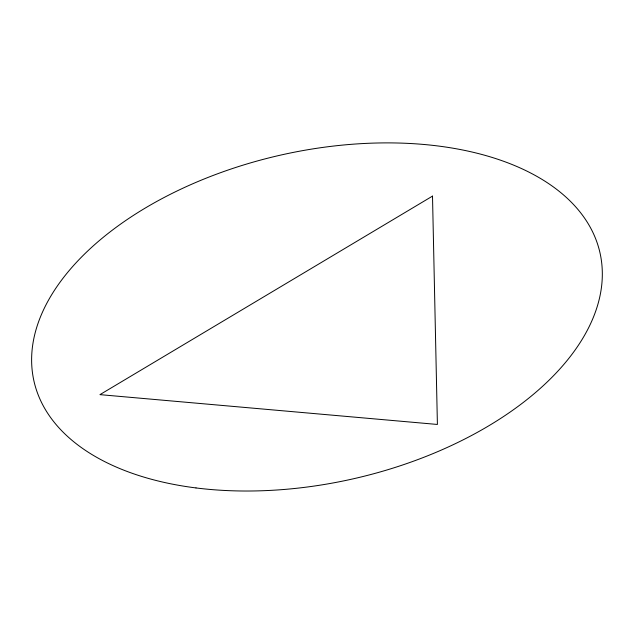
<?xml version="1.0" encoding="UTF-8"?>
<svg xmlns="http://www.w3.org/2000/svg" width="634" height="634" viewBox="0 0 634 634"><rect width="100%" height="100%" fill="white"/><g stroke="black" fill="none" stroke-linecap="round" stroke-linejoin="round"><path stroke-width="0.95" d="M432.507 196.112L99.934 394.641L437.405 424.455L432.507 196.112M195.993 487.934A290.198 165.886 -12.8 0 0 601.278 259.734A290.198 165.886 -12.8 0 0 153.634 203.197A290.198 165.886 -12.8 0 0 195.993 487.934"/></g></svg>
